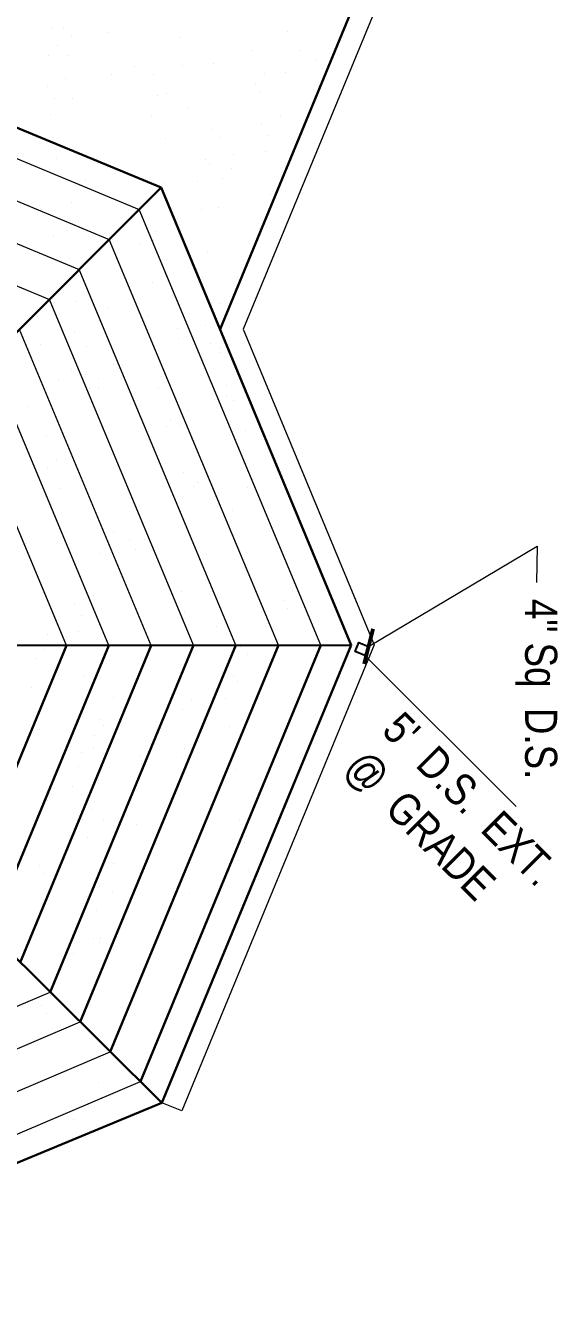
# Model space of a CAD drawing. Header units: inches. Extents: x -10188 to 9179, y -281 to 6710.
# Drawn here: x -1715.4 to -1565.9, y 1294.9 to 1650.8 of the extents above; entities that cross this region are included whole.
import ezdxf

# ---------------------------------------------------------------- set-up
doc = ezdxf.new("R2010")
doc.units = ezdxf.units.IN
doc.header["$MEASUREMENT"] = 0
doc.linetypes.add('HIDDEN', pattern=[0.375, 0.25, -0.125])
for name, color, linetype, lineweight in [('GUTTER', 7, 'Continuous', 15), ('ROOF LINE', 7, 'Continuous', 30), ('ROOFLINE', 7, 'HIDDEN', 30)]:
    doc.layers.add(name, color=color, linetype=linetype, lineweight=lineweight)
doc.layers.add('LLMASONRY', color=12, linetype='Continuous')
doc.styles.add('ARCHENT', font='technical.ttf', dxfattribs={"height": 6})
doc.styles.add('ARCHENTLTD', font='technical.ttf', dxfattribs={"height": 0.1875})
doc.dimstyles.new('ARCHENTLTD', dxfattribs={"dimscale": 0.05, "dimtxt": 0.1875, "dimasz": 3, "dimexe": 9, "dimexo": 1, "dimgap": 2.5, "dimtad": 0, "dimdec": 1, "dimzin": 1, "dimdsep": 46, "dimlunit": 4, "dimtxsty": 'ARCHENTLTD', "dimblk": 'ARCHTICK', "dimcen": 6, "dimclrd": 256, "dimclre": 256, "dimclrt": 256, "dimaunit": 1, "dimadec": 0, "dimazin": 0, "dimtfac": 1, "dimtdec": 1, "dimtofl": 0, "dimtmove": 1, "dimatfit": 3, "dimldrblk": 'ARCHTICK', "dimfxl": 1, "dimfrac": 2, "dimtolj": 1, "dimtzin": 0, "dimlwd": 9, "dimlwe": 9, "dimarcsym": 0})

# ---------------------------------------------------------------- blocks, each defined once
blk = doc.blocks.new('_ArchTick')
at = {"color": 0, "linetype": 'ByBlock', "const_width": 0.15}
blk.add_lwpolyline([(-0.5, -0.5), (0.5, 0.5)], dxfattribs=at)

msp = doc.modelspace()

# ---------------------------------------------------------------- linework, layer by layer
at = {"layer": 'GUTTER'}
for p, q in [((-1617.55, 1654.15), (-1654.22, 1565.43)), ((-1654.22, 1565.43), (-1617.42, 1476.77)), ((-1617.42, 1476.77), (-1671.5, 1345.94))]:
    msp.add_line(p, q, dxfattribs=at)
at = {"layer": 'GUTTER', "lineweight": 9}
msp.add_line((-1671.5, 1345.94), (-1677.05, 1348.23), dxfattribs=at)
at = {"layer": 'LLMASONRY', "color": 7, "linetype": 'Continuous', "lineweight": 25, "ltscale": 100}
msp.add_lwpolyline([(-1619, 1476.35), (-1620.05, 1473.82), (-1622.75, 1474.94), (-1621.7, 1477.47)], close=True, dxfattribs=at)
at = {"layer": 'ROOF LINE'}
for p, q in [((-1677.26, 1605.21), (-1800.44, 1656.16)), ((-1624.05, 1654.15), (-1660.72, 1565.43)), ((-1677.24, 1605.23), (-1623.92, 1476.76)), ((-1623.92, 1476.76), (-1677.05, 1348.23)), ((-1677.05, 1348.23), (-1805.54, 1294.9))]:
    msp.add_line(p, q, dxfattribs=at)
at = {"layer": 'ROOF LINE', "color": 93, "lineweight": 9}
for p, q in [((-1805.75, 1649.96), (-1683.44, 1599.03)), ((-1805.62, 1637.99), (-1691.84, 1590.61)), ((-1805.64, 1626.08), (-1700.25, 1582.2)), ((-1805.66, 1614.18), (-1708.66, 1573.78)), ((-1632.42, 1476.75), (-1683.44, 1599.03)), ((-1644.33, 1476.73), (-1691.84, 1590.61)), ((-1656.24, 1476.71), (-1700.25, 1582.2)), ((-1668.15, 1476.69), (-1708.66, 1573.78)), ((-1680.06, 1476.67), (-1717.07, 1565.37)), ((-1691.97, 1476.65), (-1725.48, 1556.96)), ((-1703.88, 1476.64), (-1733.89, 1548.54)), ((-1805.63, 1337.91), (-1708.43, 1379.29)), ((-1805.6, 1325.97), (-1699.98, 1370.93)), ((-1805.58, 1314.02), (-1691.54, 1362.57)), ((-1805.56, 1302.08), (-1683.09, 1354.21))]:
    msp.add_line(p, q, dxfattribs=at)
at = {"layer": 'ROOF LINE', "color": 93}
for p, q in [((-1787.57, 1494.82), (-1677.26, 1605.21)), ((-1779.97, 1476.52), (-1623.92, 1476.76)), ((-1703.88, 1476.64), (-1733.77, 1404.37)), ((-1691.97, 1476.65), (-1725.32, 1396.01)), ((-1680.06, 1476.67), (-1716.88, 1387.65)), ((-1668.15, 1476.69), (-1708.43, 1379.29)), ((-1656.24, 1476.71), (-1699.98, 1370.93)), ((-1644.33, 1476.73), (-1691.54, 1362.57)), ((-1632.42, 1476.75), (-1683.09, 1354.21)), ((-1787.72, 1457.76), (-1677.05, 1348.23))]:
    msp.add_line(p, q, dxfattribs=at)
at = {"layer": 'ROOFLINE', "color": 7, "linetype": 'Continuous', "lineweight": 25, "ltscale": 100}
for p, q in [((-1707.85, 1649.98), (-1707.85, 1649.98)), ((-1704.68, 1650.18), (-1704.68, 1650.18)), ((-1692.13, 1648.85), (-1692.13, 1648.85)), ((-1641.89, 1649.14), (-1641.89, 1649.14)), ((-1706.34, 1645.03), (-1706.34, 1645.03)), ((-1702.51, 1647.68), (-1702.51, 1647.68)), ((-1672.24, 1647.33), (-1672.24, 1647.33)), ((-1708.87, 1642.27), (-1708.87, 1642.27)), ((-1703.66, 1642.37), (-1703.66, 1642.37)), ((-1651.73, 1643.6), (-1651.73, 1643.6)), ((-1638.26, 1643.74), (-1638.26, 1643.74)), ((-1633.71, 1641.14), (-1633.71, 1641.14)), ((-1629.38, 1641.34), (-1629.38, 1641.34)), ((-1684.79, 1639.32), (-1684.79, 1639.32)), ((-1671.21, 1639.52), (-1671.21, 1639.52)), ((-1662.61, 1640.19), (-1662.61, 1640.19)), ((-1648.26, 1637.27), (-1648.26, 1637.27)), ((-1642.29, 1637.42), (-1642.29, 1637.42)), ((-1631.92, 1638.58), (-1631.92, 1638.58)), ((-1709.26, 1633.5), (-1709.26, 1633.5)), ((-1704.09, 1635.8), (-1704.09, 1635.8)), ((-1691.3, 1636.84), (-1691.3, 1636.84)), ((-1679.45, 1637.03), (-1679.45, 1637.03)), ((-1650.79, 1634.5), (-1650.79, 1634.5)), ((-1707.3, 1630.23), (-1707.3, 1630.23)), ((-1702.05, 1630.17), (-1702.05, 1630.17)), ((-1678.4, 1631.18), (-1678.4, 1631.18)), ((-1675.83, 1631.63), (-1675.83, 1631.63)), ((-1649.5, 1632.12), (-1649.5, 1632.12)), ((-1669.61, 1627.32), (-1669.61, 1627.32)), ((-1708.23, 1625.69), (-1708.23, 1625.69)), ((-1679.86, 1625.3), (-1679.86, 1625.3)), ((-1649.05, 1623.23), (-1649.05, 1623.23)), ((-1643.87, 1625.53), (-1643.87, 1625.53)), ((-1662.75, 1621.45), (-1662.75, 1621.45)), ((-1660.83, 1619.41), (-1660.83, 1619.41)), ((-1647.09, 1619.96), (-1647.09, 1619.96)), ((-1675.99, 1619.02), (-1675.99, 1619.02)), ((-1706.63, 1613.49), (-1706.63, 1613.49)), ((-1664.86, 1613.09), (-1664.86, 1613.09)), ((-1656.8, 1614.64), (-1656.8, 1614.64)), ((-1648.02, 1615.42), (-1648.02, 1615.42)), ((-1692.47, 1610.89), (-1692.47, 1610.89)), ((-1663.56, 1611.84), (-1663.56, 1611.84)), ((-1657.55, 1610.6), (-1657.55, 1610.6)), ((-1698.39, 1607.3), (-1698.39, 1607.3)), ((-1676.43, 1606.52), (-1676.43, 1606.52)), ((-1666.93, 1606.95), (-1666.93, 1606.95)), ((-1660.09, 1607.83), (-1660.09, 1607.83)), ((-1678.96, 1603.76), (-1678.96, 1603.76)), ((-1646.41, 1603.23), (-1646.41, 1603.23)), ((-1702.42, 1600.97), (-1702.42, 1600.97)), ((-1665.9, 1599.14), (-1665.9, 1599.14)), ((-1661.16, 1599.68), (-1661.16, 1599.68)), ((-1672.05, 1594.79), (-1672.05, 1594.79)), ((-1707.49, 1591.86), (-1707.49, 1591.86)), ((-1703.94, 1593.12), (-1703.94, 1593.12)), ((-1678.59, 1592.81), (-1678.59, 1592.81)), ((-1649.68, 1593.75), (-1649.68, 1593.75)), ((-1690.92, 1590.71), (-1690.92, 1590.71)), ((-1683.43, 1589.4), (-1683.43, 1589.4)), ((-1679.37, 1590.32), (-1679.37, 1590.32)), ((-1702.91, 1585.31), (-1702.91, 1585.31)), ((-1675.74, 1584.92), (-1675.74, 1584.92)), ((-1664.29, 1586.95), (-1664.29, 1586.95)), ((-1676.18, 1580.65), (-1676.18, 1580.65)), ((-1647.28, 1581.59), (-1647.28, 1581.59)), ((-1679.77, 1578.59), (-1679.77, 1578.59)), ((-1709.39, 1573.11), (-1709.39, 1573.11)), ((-1707.14, 1573.01), (-1707.14, 1573.01)), ((-1704.6, 1575.78), (-1704.6, 1575.78)), ((-1701.31, 1573.12), (-1701.31, 1573.12)), ((-1674.06, 1575.05), (-1674.06, 1575.05)), ((-1649.58, 1576.36), (-1649.58, 1576.36)), ((-1691.96, 1571.63), (-1691.96, 1571.63)), ((-1663.06, 1572.58), (-1663.06, 1572.58)), ((-1660.75, 1572.7), (-1660.75, 1572.7)), ((-1712.1, 1569.02), (-1712.1, 1569.02)), ((-1681.29, 1566.41), (-1681.29, 1566.41)), ((-1680.75, 1569.02), (-1680.75, 1569.02)), ((-1664.78, 1566.37), (-1664.78, 1566.37)), ((-1661.61, 1566.57), (-1661.61, 1566.57)), ((-1701.47, 1564.78), (-1701.47, 1564.78)), ((-1672.57, 1565.73), (-1672.57, 1565.73)), ((-1672.45, 1562.85), (-1672.45, 1562.85)), ((-1711.07, 1561.22), (-1711.07, 1561.22)), ((-1698.31, 1560.59), (-1698.31, 1560.59)), ((-1679.72, 1561.21), (-1679.72, 1561.21)), ((-1663.27, 1561.43), (-1663.27, 1561.43)), ((-1660.65, 1560.42), (-1660.65, 1560.42)), ((-1660.58, 1558.77), (-1660.58, 1558.77)), ((-1690.77, 1555.5), (-1690.77, 1555.5)), ((-1665.8, 1558.66), (-1665.8, 1558.66)), ((-1702.34, 1554.26), (-1702.34, 1554.26)), ((-1698.63, 1552.74), (-1698.63, 1552.74)), ((-1677.13, 1552.29), (-1677.13, 1552.29)), ((-1709.47, 1549.02), (-1709.47, 1549.02)), ((-1706.03, 1551.35), (-1706.03, 1551.35)), ((-1697.5, 1548.71), (-1697.5, 1548.71)), ((-1694.97, 1551.48), (-1694.97, 1551.48)), ((-1694.8, 1549.17), (-1694.8, 1549.17)), ((-1678.11, 1549.02), (-1678.11, 1549.02)), ((-1658.88, 1549.69), (-1658.88, 1549.69)), ((-1685.95, 1544.55), (-1685.95, 1544.55)), ((-1658.98, 1546.57), (-1658.98, 1546.57)), ((-1657.05, 1545.5), (-1657.05, 1545.5)), ((-1714.85, 1543.61), (-1714.85, 1543.61)), ((-1669.77, 1542.48), (-1669.77, 1542.48)), ((-1675.66, 1538.2), (-1675.66, 1538.2)), ((-1674.72, 1540.13), (-1674.72, 1540.13)), ((-1671.75, 1538.51), (-1671.75, 1538.51)), ((-1709.46, 1535.66), (-1709.46, 1535.66)), ((-1668.74, 1534.67), (-1668.74, 1534.67)), ((-1656.17, 1534.37), (-1656.17, 1534.37)), ((-1653.63, 1537.13), (-1653.63, 1537.13)), ((-1706.78, 1528.65), (-1706.78, 1528.65)), ((-1709.31, 1526.4), (-1709.31, 1526.4)), ((-1700.02, 1524.27), (-1700.02, 1524.27)), ((-1671.11, 1525.22), (-1671.11, 1525.22)), ((-1705.76, 1520.84), (-1705.76, 1520.84)), ((-1668.12, 1521.32), (-1668.12, 1521.32)), ((-1667.13, 1522.48), (-1667.13, 1522.48)), ((-1653.13, 1520.9), (-1653.13, 1520.9)), ((-1657.16, 1514.57), (-1657.16, 1514.57)), ((-1704.15, 1508.65), (-1704.15, 1508.65)), ((-1690.69, 1508.78), (-1690.69, 1508.78)), ((-1686.14, 1506.18), (-1686.14, 1506.18)), ((-1681.81, 1506.39), (-1681.81, 1506.39)), ((-1657.23, 1507.13), (-1657.23, 1507.13)), ((-1715.04, 1505.24), (-1715.04, 1505.24)), ((-1694.72, 1502.46), (-1694.72, 1502.46)), ((-1684.34, 1503.62), (-1684.34, 1503.62)), ((-1664.45, 1502.1), (-1664.45, 1502.1)), ((-1671.66, 1491.8), (-1671.66, 1491.8)), ((-1663.42, 1494.29), (-1663.42, 1494.29)), ((-1640.47, 1492.04), (-1640.47, 1492.04)), ((-1701.47, 1488.27), (-1701.47, 1488.27)), ((-1696.3, 1490.57), (-1696.3, 1490.57)), ((-1643, 1489.27), (-1643, 1489.27)), ((-1699.51, 1485.01), (-1699.51, 1485.01)), ((-1670.61, 1485.95), (-1670.61, 1485.95)), ((-1641.71, 1486.9), (-1641.71, 1486.9)), ((-1700.44, 1480.46), (-1700.44, 1480.46)), ((-1661.82, 1482.1), (-1661.82, 1482.1)), ((-1709.22, 1479.69), (-1709.22, 1479.69)), ((-1709.98, 1475.64), (-1709.98, 1475.64)), ((-1654.96, 1476.22), (-1654.96, 1476.22)), ((-1653.04, 1474.19), (-1653.04, 1474.19)), ((-1712.51, 1472.88), (-1712.51, 1472.88)), ((-1698.84, 1468.27), (-1698.84, 1468.27)), ((-1657.07, 1467.86), (-1657.07, 1467.86)), ((-1655.77, 1466.61), (-1655.77, 1466.61)), ((-1626.87, 1467.56), (-1626.87, 1467.56)), ((-1713.58, 1464.72), (-1713.58, 1464.72)), ((-1684.68, 1465.67), (-1684.68, 1465.67)), ((-1690.6, 1462.07), (-1690.6, 1462.07)), ((-1668.64, 1461.3), (-1668.64, 1461.3)), ((-1659.14, 1461.72), (-1659.14, 1461.72)), ((-1694.63, 1455.75), (-1694.63, 1455.75)), ((-1671.17, 1458.53), (-1671.17, 1458.53)), ((-1634.02, 1457.2), (-1634.02, 1457.2)), ((-1711.54, 1453.03), (-1711.54, 1453.03)), ((-1693.33, 1454.23), (-1693.33, 1454.23)), ((-1658.11, 1453.92), (-1658.11, 1453.92)), ((-1695.87, 1451.46), (-1695.87, 1451.46)), ((-1641.89, 1448.52), (-1641.89, 1448.52)), ((-1699.7, 1446.64), (-1699.7, 1446.64)), ((-1696.15, 1447.89), (-1696.15, 1447.89)), ((-1683.13, 1445.48), (-1683.13, 1445.48)), ((-1671.58, 1445.09), (-1671.58, 1445.09)), ((-1670.8, 1447.58), (-1670.8, 1447.58)), ((-1700.62, 1442.66), (-1700.62, 1442.66)), ((-1656.5, 1441.72), (-1656.5, 1441.72)), ((-1707.83, 1438.41), (-1707.83, 1438.41)), ((-1695.13, 1440.09), (-1695.13, 1440.09)), ((-1702.06, 1436.98), (-1702.06, 1436.98)), ((-1699.6, 1434.85), (-1699.6, 1434.85)), ((-1709.14, 1432.98), (-1709.14, 1432.98)), ((-1696.02, 1432.8), (-1696.02, 1432.8)), ((-1641.79, 1431.13), (-1641.79, 1431.13)), ((-1699.35, 1427.79), (-1699.35, 1427.79)), ((-1696.81, 1430.55), (-1696.81, 1430.55)), ((-1693.52, 1427.89), (-1693.52, 1427.89)), ((-1655.27, 1427.35), (-1655.27, 1427.35)), ((-1652.96, 1427.47), (-1652.96, 1427.47)), ((-1713.08, 1425.46), (-1713.08, 1425.46)), ((-1684.17, 1426.4), (-1684.17, 1426.4)), ((-1697.99, 1422.66), (-1697.99, 1422.66)), ((-1656.99, 1421.15), (-1656.99, 1421.15)), ((-1653.82, 1421.35), (-1653.82, 1421.35)), ((-1711.3, 1414.74), (-1711.3, 1414.74)), ((-1690.52, 1415.36), (-1690.52, 1415.36)), ((-1658.01, 1413.44), (-1658.01, 1413.44)), ((-1655.48, 1416.2), (-1655.48, 1416.2)), ((-1652.79, 1413.54), (-1652.79, 1413.54)), ((-1710.08, 1412.51), (-1710.08, 1412.51)), ((-1698.24, 1406.12), (-1698.24, 1406.12)), ((-1694.55, 1409.03), (-1694.55, 1409.03)), ((-1690.84, 1407.52), (-1690.84, 1407.52)), ((-1669.34, 1407.07), (-1669.34, 1407.07)), ((-1695.31, 1402.28), (-1695.31, 1402.28)), ((-1696.2, 1394.42), (-1696.2, 1394.42)), ((-1694.66, 1393.32), (-1694.66, 1393.32)), ((-1694.28, 1394.48), (-1694.28, 1394.48)), ((-1701.97, 1390.27), (-1701.97, 1390.27)), ((-1708.34, 1378.39), (-1708.34, 1378.39)), ((-1710.87, 1375.63), (-1710.87, 1375.63)), ((-1709.58, 1373.25), (-1709.58, 1373.25)), ((-1694.74, 1353.91), (-1694.74, 1353.91)), ((-1701.89, 1343.56), (-1701.89, 1343.56))]:
    msp.add_line(p, q, dxfattribs=at)
at = {"layer": 'ROOFLINE', "color": 7, "linetype": 'Continuous', "lineweight": 5, "ltscale": 100}
msp.add_line((-1620.05, 1473.82), (-1577.58, 1431.45), dxfattribs=at)

# ---------------------------------------------------------------- texts
at = {"layer": 'ROOFLINE', "color": 7, "linetype": 'Continuous', "lineweight": 9, "ltscale": 0.75, "insert": (-1566.01, 1489.71), "char_height": 9, "attachment_point": 1, "rotation": 270, "style": 'ARCHENT'}
msp.add_mtext('4" Sq  D.S.', dxfattribs=at)
at = {"layer": 'ROOFLINE', "color": 7, "linetype": 'Continuous', "lineweight": 9, "ltscale": 0.5, "insert": (-1609.28, 1458.7), "char_height": 9, "attachment_point": 1, "rotation": 315, "style": 'ARCHENT'}
msp.add_mtext("5'  D.S.  EXT.  \\P@  GRADE", dxfattribs=at)

# ---------------------------------------------------------------- leaders
at = {"layer": 'ROOFLINE', "color": 7, "linetype": 'Continuous', "lineweight": 9, "ltscale": 0.5}
msp.add_leader([(-1618.99, 1476.37), (-1571.65, 1504.55), (-1571.84, 1494.31)], dimstyle='ARCHENTLTD', override={"dimasz": 144, "dimgap": 1, "dimtad": 0}, dxfattribs=at)

doc.saveas('drawing.dxf')
